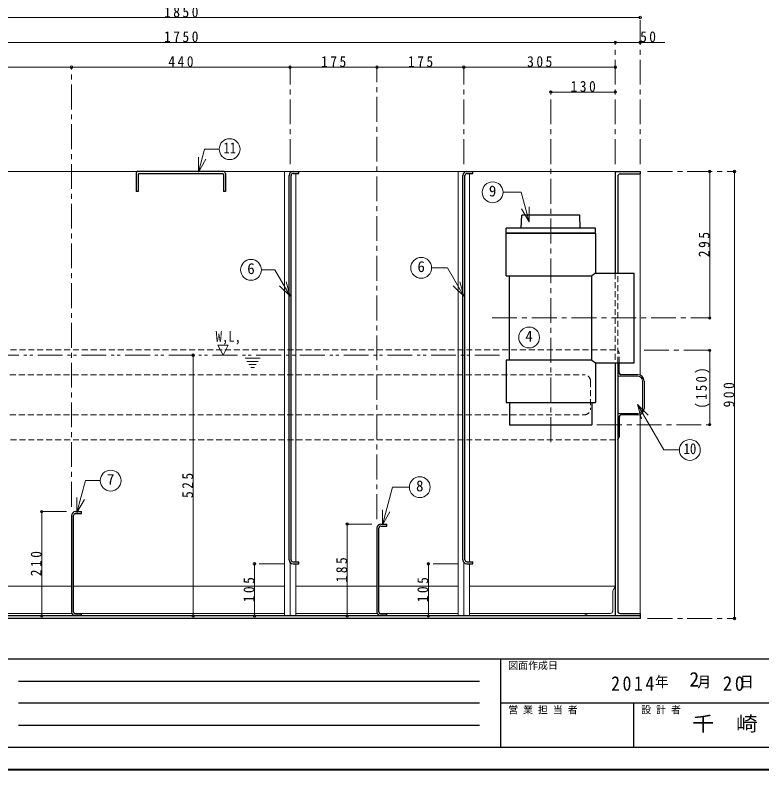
# Model space of a CAD drawing. Units: millimetres at full size, sheet at 1:10. Extents: x -2067 to 1983, y -1388 to 1422.
# Drawn here: x -1075 to 429, y -1388 to 132 of the extents above; entities that cross this region are included whole.
import ezdxf
from ezdxf.enums import TextEntityAlignment as Align

# ---------------------------------------------------------------- set-up
doc = ezdxf.new("R2010")
doc.units = ezdxf.units.MM
doc.header["$LTSCALE"] = 10
doc.header["$PDMODE"] = 32
doc.header["$PDSIZE"] = 5
for name, pattern in [('CHAIN1', [8, 5, -1, 1, -1]), ('DASHED1', [1.8, 1.2, -0.6]), ('DOUBLE_CHAIN1', [8.8, 5, -1, 0.6, -0.6, 0.6, -1])]:
    doc.linetypes.add(name, pattern=pattern)
doc.layers.add('0-0____1', color=7, linetype='Continuous', lineweight=18)
doc.styles.add('ＭＳ ゴシック', font='')
doc.styles.get('ＭＳ ゴシック').set_extended_font_data('MS Gothic')

msp = doc.modelspace()

# ---------------------------------------------------------------- linework, layer by layer
at = {"layer": '0-0____1', "color": 4, "lineweight": 9}
for p, q in [((-1666.63, 126.66), (183.37, 126.66)), ((-521.63, 26.66), (-346.63, 26.66)), ((-346.63, 26.66), (-171.63, 26.66)), ((-171.63, 26.66), (133.37, 26.66)), ((3.37, -23.34), (133.37, -23.34)), ((323.37, -183.34), (323.37, -478.34)), ((373.37, -183.34), (373.37, -1083.34)), ((323.37, -543.34), (323.37, -693.34)), ((-716.63, -1078.34), (-716.63, -553.34)), ((-1021.63, -868.34), (-1021.63, -1078.34)), ((-406.63, -893.34), (-406.63, -1078.34)), ((-521.63, -970.64), (-521.63, -1078.34)), ((-171.63, -970.64), (-171.63, -1078.34)), ((-593.13, -973.34), (-593.13, -1078.34)), ((-243.13, -973.34), (-243.13, -1078.34)), ((-1300.13, -1018.34), (-961.63, -1018.34)), ((-957.63, -1018.34), (-533.13, -1018.34)), ((-510.13, -1018.34), (-346.63, -1018.34)), ((-342.63, -1018.34), (-183.13, -1018.34)), ((-160.13, -1018.34), (133.37, -1018.34)), ((-961.04, -1073.34), (-1300.13, -1073.34)), ((-533.13, -1073.34), (-956.27, -1073.34)), ((-346.04, -1073.34), (-510.13, -1073.34)), ((-183.13, -1073.34), (-341.27, -1073.34)), ((78.37, -1073.34), (-160.13, -1073.34))]:
    msp.add_line(p, q, dxfattribs=at)
at = {"layer": '0-0____1', "color": 4, "linetype": 'CHAIN1', "lineweight": 9}
for p, q in [((183.37, -168.34), (183.37, 126.66)), ((133.37, -168.34), (133.37, 76.66)), ((-961.63, -858.34), (-961.63, 26.66)), ((-521.63, -168.34), (-521.63, 26.66)), ((-346.63, -883.34), (-346.63, 26.66)), ((-171.63, -168.34), (-171.63, 26.66)), ((3.37, -728.34), (3.37, -23.34)), ((198.37, -183.34), (373.37, -183.34)), ((-114.63, -478.34), (323.37, -478.34)), ((191.37, -543.34), (323.37, -543.34)), ((-582.13, -559.59), (-612.13, -559.59)), ((-585.88, -565.84), (-608.38, -565.84)), ((-589.63, -572.09), (-604.63, -572.09)), ((-593.38, -578.34), (-600.88, -578.34)), ((96.37, -693.34), (323.37, -693.34)), ((-971.63, -868.34), (-1021.63, -868.34)), ((-356.63, -893.34), (-406.63, -893.34)), ((-533.63, -973.34), (-593.13, -973.34)), ((-183.63, -973.34), (-243.13, -973.34)), ((198.37, -1083.34), (373.37, -1083.34))]:
    msp.add_line(p, q, dxfattribs=at)
at = {"layer": '0-0____1'}
for p, q in [((-705.99, -184.47), (-705.99, -154.47)), ((-705.99, -184.47), (-690.99, -158.49)), ((-827.63, -183.34), (-1293.63, -183.34)), ((-515.63, -183.34), (-655.63, -183.34)), ((-533.13, -183.34), (-533.13, -1078.34)), ((-510.13, -187.34), (-510.13, -969.34)), ((-165.63, -183.34), (-503.63, -183.34)), ((-183.13, -183.34), (-183.13, -1078.34)), ((-160.13, -187.34), (-160.13, -969.34)), ((133.37, -183.34), (-153.63, -183.34)), ((183.37, -188.34), (183.37, -593.59)), ((-92.68, -225.24), (-56.23, -225.24)), ((-40.35, -284.48), (-56.23, -225.24)), ((-40.35, -284.48), (-40.35, -254.48)), ((-40.35, -284.48), (-55.35, -258.5)), ((-236.5, -377.45), (-204.67, -377.45)), ((-171.72, -434.53), (-204.67, -377.45)), ((-579.25, -381.49), (-552.34, -381.49)), ((-521.72, -434.53), (-552.34, -381.49)), ((-521.72, -434.53), (-529.48, -405.55)), ((-171.72, -434.53), (-179.48, -405.55)), ((-521.72, -434.53), (-542.93, -413.31)), ((-171.72, -434.53), (-192.93, -413.31)), ((-666.83, -532.94), (-656.63, -553.34)), ((-666.83, -532.94), (-646.42, -532.94)), ((-656.63, -553.34), (-646.42, -532.94)), ((178.37, -595.59), (138.37, -595.59)), ((188.37, -660.59), (188.37, -605.59)), ((178.28, -652.74), (199.5, -673.95)), ((178.28, -652.74), (186.05, -681.72)), ((178.28, -652.74), (231.03, -744.09)), ((178.37, -670.59), (138.37, -670.59)), ((183.37, -672.59), (183.37, -1073.34)), ((231.03, -744.09), (262.49, -744.09)), ((-950.69, -870.08), (-933.47, -805.82)), ((-933.47, -805.82), (-903.81, -805.82)), ((-950.69, -870.08), (-950.69, -840.08)), ((-950.69, -870.08), (-935.69, -844.1)), ((-335.68, -894.81), (-335.68, -864.81)), ((-335.68, -894.81), (-320.68, -868.83)), ((-510.13, -973.34), (-510.13, -1078.34)), ((-160.13, -973.34), (-160.13, -1078.34)), ((128.37, -1028.34), (133.37, -1018.34)), ((128.37, -1068.34), (128.37, -1028.34)), ((78.37, -1073.34), (68.37, -1078.34)), ((123.37, -1073.34), (78.37, -1073.34))]:
    msp.add_line(p, q, dxfattribs=at)
at = {"layer": '0-0____1', "color": 5, "lineweight": 25}
for p, q in [((-831.63, -187.34), (-831.63, -223.34)), ((-655.63, -183.34), (-827.63, -183.34)), ((-825.63, -187.34), (-657.63, -187.34)), ((-655.63, -189.34), (-655.63, -223.34)), ((-651.63, -187.34), (-651.63, -223.34)), ((-523.63, -965.34), (-523.63, -191.34)), ((-519.63, -965.34), (-519.63, -191.34)), ((-515.63, -183.34), (-503.63, -183.34)), ((-515.63, -187.34), (-503.63, -187.34)), ((-503.63, -187.34), (-503.63, -183.34)), ((-173.63, -965.34), (-173.63, -191.34)), ((-169.63, -965.34), (-169.63, -191.34)), ((-165.63, -183.34), (-153.63, -183.34)), ((133.37, -183.34), (133.37, -388.34)), ((138.37, -193.34), (138.37, -388.34)), ((143.37, -188.34), (183.37, -188.34)), ((-651.63, -223.34), (-655.63, -223.34)), ((-56.13, -297.34), (-55.13, -271.34)), ((61.87, -271.34), (-55.13, -271.34)), ((62.87, -297.34), (61.87, -271.34)), ((-86.63, -307.34), (-86.63, -297.34)), ((93.37, -297.34), (-86.63, -297.34)), ((93.37, -307.34), (93.37, -297.34)), ((93.37, -307.34), (-86.63, -307.34)), ((93.37, -308.34), (-86.63, -308.34)), ((-86.63, -393.34), (-86.63, -308.34)), ((93.37, -308.34), (93.37, -388.34)), ((-86.63, -393.34), (86.37, -393.34)), ((-79.63, -563.34), (-79.63, -393.34)), ((93.37, -388.34), (86.37, -393.34)), ((86.37, -563.34), (86.37, -393.34)), ((93.37, -388.34), (171.37, -388.34)), ((171.37, -568.34), (171.37, -388.34)), ((93.37, -568.34), (171.37, -568.34)), ((133.37, -568.34), (133.37, -1078.34)), ((138.37, -568.34), (138.37, -1068.34)), ((141.37, -589.59), (141.37, -568.34)), ((178.37, -592.59), (144.37, -592.59)), ((191.37, -605.59), (191.37, -660.59)), ((-86.63, -648.34), (93.37, -648.34)), ((-79.63, -648.34), (-79.63, -693.34)), ((86.37, -648.34), (86.37, -693.34)), ((141.37, -676.59), (141.37, -717.59)), ((178.37, -673.59), (144.37, -673.59)), ((-79.63, -693.34), (86.37, -693.34)), ((138.37, -723.59), (141.37, -717.59)), ((-961.63, -876.34), (-961.63, -1070.34)), ((-957.63, -1070.34), (-957.63, -876.34)), ((-953.63, -868.34), (-941.63, -868.34)), ((-953.63, -872.34), (-941.63, -872.34)), ((-941.63, -872.34), (-941.63, -868.34)), ((-338.63, -893.34), (-326.63, -893.34)), ((-346.63, -901.34), (-346.63, -1070.34)), ((-342.63, -1070.34), (-342.63, -901.34)), ((-515.63, -969.34), (-503.63, -969.34)), ((-503.63, -973.34), (-503.63, -969.34)), ((-165.63, -969.34), (-153.63, -969.34)), ((-153.63, -973.34), (-153.63, -969.34)), ((-515.63, -973.34), (-503.63, -973.34)), ((-165.63, -973.34), (-153.63, -973.34)), ((183.37, -1078.34), (-1666.63, -1078.34)), ((-953.63, -1074.34), (-941.63, -1074.34)), ((-941.63, -1078.34), (-941.63, -1074.34)), ((-338.63, -1074.34), (-326.63, -1074.34)), ((-326.63, -1078.34), (-326.63, -1074.34)), ((143.37, -1073.34), (183.37, -1073.34)), ((183.37, -1073.34), (183.37, -1083.34)), ((183.37, -1083.34), (-1666.63, -1083.34))]:
    msp.add_line(p, q, dxfattribs=at)
at = {"layer": '0-0____1', "color": 4, "linetype": 'DASHED1', "lineweight": 9}
for p, q in [((133.37, -388.34), (133.37, -568.34)), ((138.37, -568.34), (138.37, -388.34)), ((133.37, -542.59), (-1616.63, -542.59)), ((138.37, -542.59), (141.37, -548.59)), ((141.37, -568.34), (141.37, -548.59)), ((-1553.63, -592.59), (70.37, -592.59)), ((83.37, -605.59), (83.37, -660.59)), ((-1553.63, -673.59), (70.37, -673.59)), ((133.37, -723.59), (-1616.63, -723.59))]:
    msp.add_line(p, q, dxfattribs=at)
at = {"layer": '0-0____1', "color": 4, "linetype": 'DOUBLE_CHAIN1', "lineweight": 9}
msp.add_line((-99.63, -553.34), (-1611.63, -553.34), dxfattribs=at)
at = {"layer": '0-0____1', "color": 6, "lineweight": 25}
for p, q in [((-2021.63, -1164.77), (1938.37, -1164.77)), ((-97.34, -1343.34), (-97.34, -1164.77)), ((-1068.77, -1209.42), (-140.2, -1209.42)), ((-140.2, -1254.06), (-1068.77, -1254.06)), ((1938.37, -1254.06), (-97.34, -1254.06)), ((170.52, -1343.34), (170.52, -1254.06)), ((-140.2, -1298.7), (-1068.77, -1298.7)), ((1938.37, -1343.34), (-2021.63, -1343.34))]:
    msp.add_line(p, q, dxfattribs=at)
at = {"layer": '0-0____1', "color": 1, "lineweight": 40}
msp.add_line((1983.37, -1388.34), (-2066.63, -1388.34), dxfattribs=at)
at = {"layer": '0-0____1', "color": 4, "lineweight": 9}
for points in [[(-1616.63, 76.66), (133.37, 76.66), (233.37, 76.66)], [(-1311.63, 26.66), (-961.63, 26.66), (-521.63, 26.66)]]:
    msp.add_lwpolyline(points, dxfattribs=at)
at = {"layer": '0-0____1'}
for points in [[(-705.99, -184.47), (-693.64, -138.38), (-664.3, -138.38)], [(-335.68, -894.81), (-315.38, -819.06), (-281.38, -819.06)]]:
    msp.add_lwpolyline(points, dxfattribs=at)
at = {"layer": '0-0____1', "color": 5, "lineweight": 25}
for points in [[(-827.63, -189.34), (-827.63, -223.34), (-831.63, -223.34)], [(-165.63, -187.34), (-153.63, -187.34), (-153.63, -183.34)], [(133.37, -183.34), (183.37, -183.34), (183.37, -188.34)], [(86.37, -563.34), (-86.63, -563.34), (-86.63, -648.34)], [(86.37, -563.34), (93.37, -568.34), (93.37, -648.34)], [(-338.63, -897.34), (-326.63, -897.34), (-326.63, -893.34)]]:
    msp.add_lwpolyline(points, dxfattribs=at)
at = {"layer": '0-0____1'}
for centre in [(-643.3, -138.38), (-113.68, -225.24), (-600.25, -381.49), (-257.5, -377.45), (-40.26, -517.6), (283.49, -744.09), (-882.81, -805.82), (-260.38, -819.06)]:
    msp.add_circle(centre, 21, dxfattribs=at)
at = {"layer": '0-0____1', "color": 5, "lineweight": 25}
for centre, radius, start, end in [((-827.63, -187.34), 4, 90, 180), ((-825.63, -189.34), 2, 90, 180), ((-657.63, -189.34), 2, 0, 90), ((-655.63, -187.34), 4, 0, 90), ((-515.63, -191.34), 8, 90, 180), ((-515.63, -191.34), 4, 90, 180), ((-165.63, -191.34), 8, 90, 180), ((-165.63, -191.34), 4, 90, 180), ((143.37, -193.34), 5, 90, 180), ((144.37, -589.59), 3, 180, 270), ((178.37, -605.59), 13, 0, 90), ((178.37, -660.59), 13, 270, 0), ((144.37, -676.59), 3, 90, 180), ((-953.63, -876.34), 8, 90, 180), ((-953.63, -876.34), 4, 90, 180), ((-338.63, -901.34), 8, 90, 180), ((-338.63, -901.34), 4, 90, 180), ((-515.63, -965.34), 8, 180, 270), ((-515.63, -965.34), 4, 180, 270), ((-165.63, -965.34), 8, 180, 270), ((-165.63, -965.34), 4, 180, 270), ((-953.63, -1070.34), 8, 180, 270), ((-953.63, -1070.34), 4, 180, 270), ((-338.63, -1070.34), 8, 180, 270), ((-338.63, -1070.34), 4, 180, 270), ((143.37, -1068.34), 5, 180, 270)]:
    msp.add_arc(centre, radius, start, end, dxfattribs=at)
at = {"layer": '0-0____1', "color": 4, "linetype": 'DASHED1', "lineweight": 9}
for centre, start, end in [((70.37, -605.59), 0, 90), ((70.37, -660.59), 270, 0)]:
    msp.add_arc(centre, 13, start, end, dxfattribs=at)
at = {"layer": '0-0____1'}
for centre, radius, start, end in [((178.37, -605.59), 10, 0, 90), ((178.37, -660.59), 10, 270, 0), ((123.37, -1068.34), 5, 270, 0)]:
    msp.add_arc(centre, radius, start, end, dxfattribs=at)
at = {"layer": '0-0____1', "color": 4}
for p in [(183.37, 126.66), (133.37, 76.66), (183.37, 76.66), (-961.63, 26.66), (-521.63, 26.66), (-346.63, 26.66), (-171.63, 26.66), (133.37, 26.66), (3.37, -23.34), (133.37, -23.34), (323.37, -183.34), (373.37, -183.34), (323.37, -478.34), (323.37, -543.34), (-716.63, -553.34), (323.37, -693.34), (-1021.63, -868.34), (-406.63, -893.34), (-593.13, -973.34), (-243.13, -973.34), (-1021.63, -1078.34), (-716.63, -1078.34), (-593.13, -1078.34), (-406.63, -1078.34), (-243.13, -1078.34), (373.37, -1083.34)]:
    msp.add_point(p, dxfattribs=at)

# ---------------------------------------------------------------- texts
at = {"layer": '0-0____1', "style": 'ＭＳ ゴシック'}
for s, height, width, p in [('11', 21.99, 0.85, (-655.8, -153.38)), ('W,L,', 21.99, 0.85, (-671.42, -532.94)), ('10', 21.99, 0.85, (270.99, -759.09)), ('千\u3000崎', 29.33, 1.1, (288.37, -1318.7))]:
    msp.add_text(s, height=height, dxfattribs=dict(at, width=width)).set_placement(p, align=Align.BOTTOM_LEFT)
for s, height, p in [('9', 21.99, (-121.18, -240.24)), ('6', 21.99, (-265, -392.45)), ('6', 21.99, (-607.75, -396.49)), ('4', 21.99, (-47.76, -532.6)), ('7', 21.99, (-890.31, -820.82)), ('8', 21.99, (-267.88, -834.06)), ('図面作成日', 14.66, (-82.34, -1189.77)), ('2', 29.33, (282.37, -1229.42)), ('営 業 担 当 者', 14.66, (-82.34, -1279.06)), ('設 計 者', 14.66, (185.52, -1279.06))]:
    msp.add_text(s, height=height, dxfattribs=at).set_placement(p, align=Align.BOTTOM_LEFT)
at = {"layer": '0-0____1', "attachment_point": 7, "style": 'ＭＳ ゴシック'}
for s, insert, char_height in [('\\T1.38;\\W0.9;1850', (-775.38, 126.66), 21.99), ('\\T1.38;\\W0.9;1750', (-775.38, 76.66), 21.99), ('\\T1.36;\\W0.9;50', (183.37, 76.66), 21.99), ('\\T1.38;\\W0.9;440', (-766.63, 26.66), 21.99), ('\\T1.38;\\W0.9;175', (-459.13, 26.66), 21.99), ('\\T1.38;\\W0.9;175', (-284.13, 26.66), 21.99), ('\\T1.38;\\W0.9;305', (-44.13, 26.66), 21.99), ('\\T1.38;\\W0.9;130', (43.37, -23.34), 21.99), ('\\T1.28;\\W0.9;2014', (124.87, -1229.42), 29.33), ('\\T1.27;\\W0.9;年\\~\\~\\~月\\~\\~\\~日', (213.37, -1224.42), 21.99), ('\\T1.27;\\W0.95;20', (349.87, -1229.42), 29.33)]:
    msp.add_mtext(s, dxfattribs=dict(at, insert=insert, char_height=char_height))
at = {"layer": '0-0____1', "char_height": 21.99, "attachment_point": 7, "rotation": 90, "style": 'ＭＳ ゴシック'}
for s, insert in [('\\T1.38;\\W0.9;295', (323.37, -355.84)), ('\\T1.38;\\W0.85;(150)', (323.37, -660.84)), ('\\T1.38;\\W0.9;900', (373.37, -658.34)), ('\\T1.38;\\W0.9;525', (-716.63, -840.84)), ('\\T1.38;\\W0.9;210', (-1021.63, -998.34)), ('\\T1.38;\\W0.9;185', (-406.63, -1010.84)), ('\\T1.38;\\W0.9;105', (-593.13, -1050.84)), ('\\T1.38;\\W0.9;105', (-243.13, -1050.84))]:
    msp.add_mtext(s, dxfattribs=dict(at, insert=insert))

doc.saveas('drawing.dxf')
